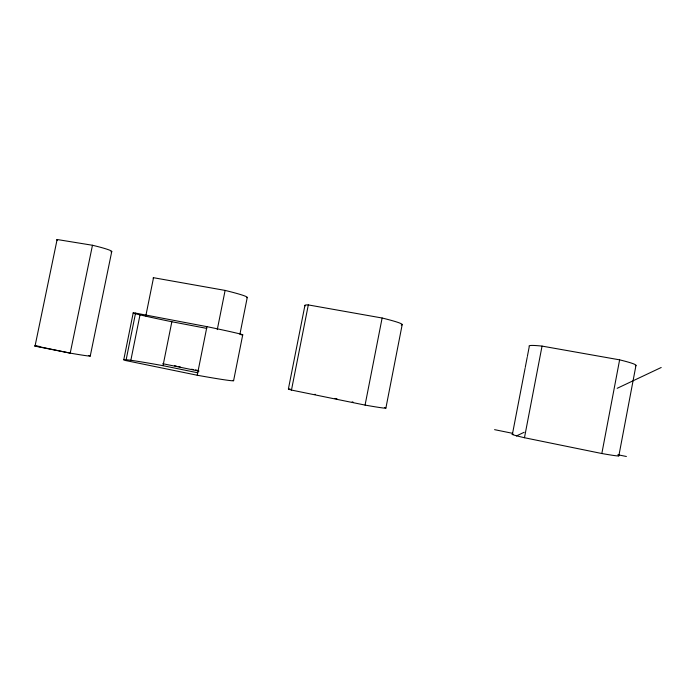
<?xml version="1.0" encoding="UTF-8"?>
<svg xmlns="http://www.w3.org/2000/svg" width="696" height="696" viewBox="0 0 696 696"><rect width="100%" height="100%" fill="white"/><g stroke="black" fill="none" stroke-linecap="round" stroke-linejoin="round"><path stroke-width="1.04" d="M513.135 434.208A54.436 1.444 11.4 0 0 524.462 437.732L601.831 453.522L619.623 359.849L542.045 346.103A54.314 3.463 10.3 0 0 529.291 346.408L527.359 356.448M618.831 455.88L635.979 365.4M524.462 437.732L542.045 346.103M512.421 434.191L525.08 368.323M525.254 367.41L527.185 357.361M385.889 408.065L402.192 324.597M290.067 388.986A49.677 1.305 11.1 0 0 291.476 390.065L365.069 405.089L382.121 318.011L308.311 304.918A49.573 3.115 11.2 0 0 305.283 305.875M288.388 388.986L304.926 305.396M291.476 390.065L308.311 304.918M197.229 375.24L206.947 326.65L135.555 313.104L125.976 360.598L197.229 375.24A55.924 1.566 10.8 0 0 233.143 380.373M217.282 329.608L225.113 290.415L153.52 277.713L145.803 315.975M239.911 334.306L247.254 297.453M233.595 380.703L242.73 334.837M123.757 359.754L133.206 312.93M130.848 360.293L140.009 314.862M125.933 359.693A55.924 1.566 10.8 0 1 163.021 365.678L171.851 321.752A55.854 1.096 11.3 0 1 135.555 313.104M90.245 356.048L111.769 251.465M88.697 355.499A28.179 0.748 10.3 0 1 70.226 353.133L35.026 346.138L57.116 239.511L92.472 245.262A28.101 2.149 12.1 0 1 110.873 251.83M92.472 245.262L70.218 353.133L35.078 345.868M516.371 435.966L524.201 432.268M617.161 388.316L661.2 367.497M171.851 321.752L206.764 328.399M494.578 429.658L512.648 433.338M617.874 454.758L626.383 456.489M174.496 365.722L176.384 366.113M178.28 366.496L180.168 366.879M191.583 369.211L193.488 369.602M334.933 398.443L337.021 398.869M162.803 363.704L199.012 371.099M163.021 365.678L197.881 372.821M197.142 370.246A22.716 0.548 10.9 0 1 195.367 369.933M225.113 290.415A48.05 2.793 11.7 0 1 246.819 297.697M153.477 278.383A48.05 2.793 11.7 0 1 153.52 277.713M206.947 326.65A55.854 1.096 11.3 0 1 241.138 334.802M125.976 360.598A55.924 1.566 10.8 0 1 124.68 359.606M35.026 346.138A28.179 0.748 10.3 0 1 39.672 346.451M57.542 240.433A28.101 2.149 12.1 0 1 57.116 239.511M618.309 455.575A54.436 1.444 11.4 0 1 601.831 453.522M619.623 359.849A54.314 3.463 10.3 0 1 635.326 365.774M352.976 402.027A23.438 0.609 11.1 0 1 352.185 401.888M315.514 394.441A23.438 0.609 11.1 0 1 314.94 394.267M384.636 407.534A49.677 1.305 11.1 0 1 365.069 405.089M382.121 318.011A49.573 3.115 11.2 0 1 401.235 324.962"/></g></svg>
